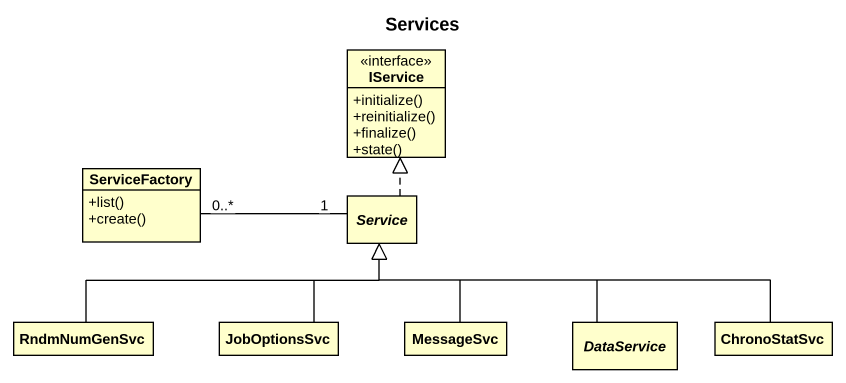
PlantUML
@startuml
title Services
hide circle
hide empty members
skinparam classAttributeIconSize 0
interface IService {
  +initialize()
  +reinitialize()
  +finalize()
  +state()
}
class ServiceFactory {
  +list()
  +create()
}
abstract class Service
class RndmNumGenSvc
class JobOptionsSvc
class MessageSvc
abstract class DataService
class ChronoStatSvc
Service .up.|> IService
Service "1" -left- "0..*" ServiceFactory
RndmNumGenSvc -right-|> Service
JobOptionsSvc -up-|> Service
MessageSvc -up-|> Service
DataService -left-|> Service
ChronoStatSvc -left-|> Service
@enduml
